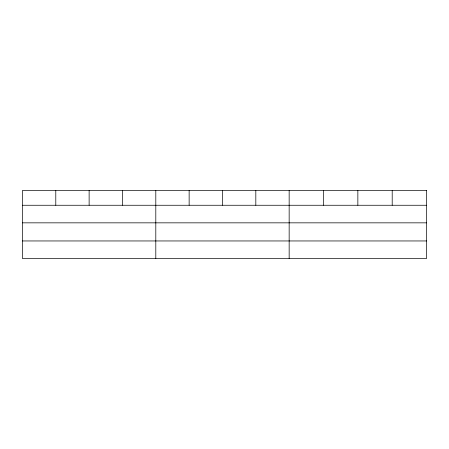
<?xml version="1.0" encoding="UTF-8"?>
<svg xmlns="http://www.w3.org/2000/svg" width="449" height="449" viewBox="0 0 449 449"><rect width="100%" height="100%" fill="white"/><g stroke="black" fill="none" stroke-linecap="round" stroke-linejoin="round"><path stroke-width="0.67" d="M22.45 205.26L426.55 205.26M22.45 222.844L426.55 222.844M22.45 240.956L426.55 240.956M392.202 190.46L392.202 205.26M357.853 190.46L357.853 205.26M323.505 190.46L323.505 205.26M289.156 190.46L289.156 258.54M255.818 190.46L255.818 205.26M222.48 190.46L222.48 205.26M189.141 190.46L189.141 205.26M155.803 190.46L155.803 258.54M122.465 190.46L122.465 205.26M89.127 190.46L89.127 205.26M55.788 190.46L55.788 205.26M426.55 190.46L22.45 190.46L22.45 258.54L426.55 258.54L426.55 190.46"/></g></svg>
